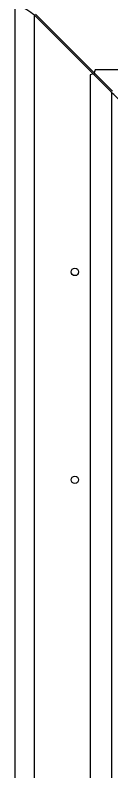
# Model space of a CAD drawing. Header units: millimetres. Extents: x 0 to 279, y 0 to 216.
# Drawn here: x 42.49 to 46.93, y 145.76 to 180.42 of the extents above; entities that cross this region are included whole.
import ezdxf

# ---------------------------------------------------------------- set-up
doc = ezdxf.new("R2010")
doc.units = ezdxf.units.MM

msp = doc.modelspace()

# ---------------------------------------------------------------- linework, layer by layer
at = {"color": 7, "linetype": 'Continuous', "lineweight": 25}
for p, q in [((42.488, 54.7), (42.488, 181.026)), ((43.384, 55.304), (43.384, 180.423)), ((43.384, 180.423), (46.065, 177.742)), ((46.11, 177.787), (43.429, 180.468)), ((46.166, 177.922), (46.11, 177.787)), ((140.411, 177.922), (46.166, 177.922)), ((46.065, 177.742), (45.93, 177.686)), ((45.93, 177.686), (45.93, 58.041)), ((46.908, 176.899), (46.065, 177.742)), ((46.106, 177.701), (46.151, 177.746)), ((46.11, 177.787), (46.953, 176.944)), ((46.908, 176.899), (46.908, 58.828))]:
    msp.add_line(p, q, dxfattribs=at)
for centre in [(45.232, 168.663), (45.232, 159.138)]:
    msp.add_circle(centre, 0.171, dxfattribs=at)
for points, knots in [([(43.384, 180.423), (43.264, 180.504), (43.025, 180.665), (42.74, 180.857), (42.558, 180.98), (42.493, 181.023), (42.489, 181.026), (42.488, 181.026)], [0, 0, 0, 0, 0.279197, 0.555941, 0.748063, 0.941146, 1, 1, 1, 1]), ([(47.486, 176.321), (47.483, 176.324), (47.476, 176.331), (47.419, 176.388), (47.309, 176.498), (47.13, 176.676), (46.985, 176.821), (46.908, 176.899)], [0, 0, 0, 0, 0.126762, 0.254662, 0.442193, 0.702129, 1, 1, 1, 1])]:
    msp.add_open_spline(points, degree=3, knots=knots, dxfattribs=at)

doc.saveas('drawing.dxf')
